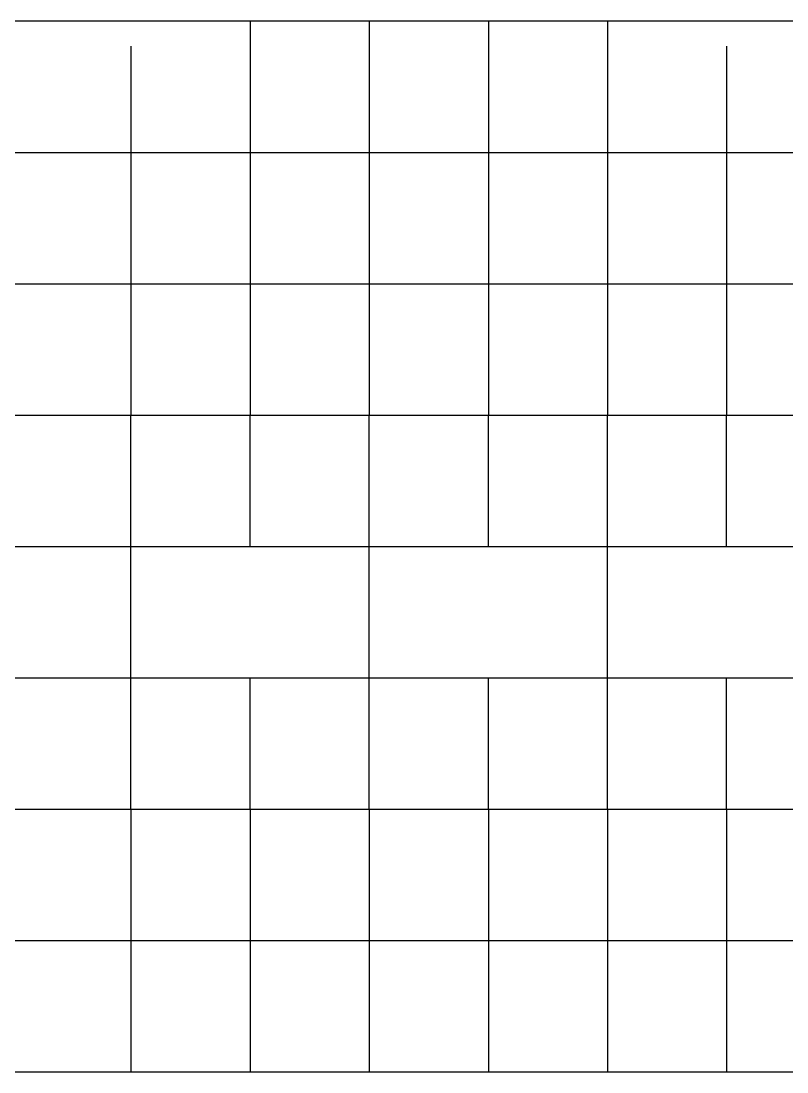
# Model space of a CAD drawing. Extents: x 0 to 304, y 0 to 158.
# Drawn here: x 228.3 to 265.9, y 106 to 157.6 of the extents above; entities that cross this region are included whole.
import ezdxf

# ---------------------------------------------------------------- set-up
doc = ezdxf.new("R2010")
doc.units = 0

msp = doc.modelspace()

# ---------------------------------------------------------------- linework, layer by layer
at = {"layer": '2xDUENQ T250SP40'}
for p, q in [((233.7, 131.8, 4.8), (233.7, 138.25, 4.8)), ((233.7, 131.8, 9.6), (233.7, 138.25, 9.6)), ((233.7, 131.8, 14.4), (233.7, 138.25, 14.4)), ((245.4, 131.8, 4.8), (245.4, 138.25, 4.8)), ((245.4, 131.8, 9.6), (245.4, 138.25, 9.6)), ((245.4, 131.8, 14.4), (245.4, 138.25, 14.4)), ((257.1, 131.8, 4.8), (257.1, 138.25, 4.8)), ((257.1, 131.8, 9.6), (257.1, 138.25, 9.6)), ((257.1, 131.8, 14.4), (257.1, 138.25, 14.4)), ((233.7, 118.9, 4.8), (233.7, 125.35, 4.8)), ((233.7, 118.9, 9.6), (233.7, 125.35, 9.6)), ((233.7, 118.9, 14.4), (233.7, 125.35, 14.4)), ((245.4, 118.9, 4.8), (245.4, 125.35, 4.8)), ((245.4, 118.9, 9.6), (245.4, 125.35, 9.6)), ((245.4, 118.9, 14.4), (245.4, 125.35, 14.4)), ((257.1, 118.9, 4.8), (257.1, 125.35, 4.8)), ((257.1, 118.9, 9.6), (257.1, 125.35, 9.6)), ((257.1, 118.9, 14.4), (257.1, 125.35, 14.4))]:
    msp.add_line(p, q, dxfattribs=at)
at = {"layer": '2xDUENQ T450SP30'}
for p, q in [((228.75, 151.15, 4.8), (232.8, 151.15, 4.8)), ((228.75, 151.15, 9.6), (232.8, 151.15, 9.6)), ((228.75, 151.15, 14.4), (232.8, 151.15, 14.4)), ((240.45, 151.15, 4.8), (244.5, 151.15, 4.8)), ((240.45, 151.15, 9.6), (244.5, 151.15, 9.6)), ((240.45, 151.15, 14.4), (244.5, 151.15, 14.4)), ((252.15, 151.15, 4.8), (256.2, 151.15, 4.8)), ((252.15, 151.15, 9.6), (256.2, 151.15, 9.6)), ((252.15, 151.15, 14.4), (256.2, 151.15, 14.4)), ((263.85, 151.15, 4.8), (267.9, 151.15, 4.8)), ((263.85, 151.15, 9.6), (267.9, 151.15, 9.6)), ((263.85, 151.15, 14.4), (267.9, 151.15, 14.4)), ((228.75, 144.7, 4.8), (232.8, 144.7, 4.8)), ((228.75, 144.7, 9.6), (232.8, 144.7, 9.6)), ((228.75, 144.7, 14.4), (232.8, 144.7, 14.4)), ((240.45, 144.7, 4.8), (244.5, 144.7, 4.8)), ((240.45, 144.7, 9.6), (244.5, 144.7, 9.6)), ((240.45, 144.7, 14.4), (244.5, 144.7, 14.4)), ((252.15, 144.7, 4.8), (256.2, 144.7, 4.8)), ((252.15, 144.7, 9.6), (256.2, 144.7, 9.6)), ((252.15, 144.7, 14.4), (256.2, 144.7, 14.4)), ((263.85, 144.7, 4.8), (267.9, 144.7, 4.8)), ((263.85, 144.7, 9.6), (267.9, 144.7, 9.6)), ((263.85, 144.7, 14.4), (267.9, 144.7, 14.4)), ((228.75, 138.25, 4.8), (232.8, 138.25, 4.8)), ((228.75, 138.25, 9.6), (232.8, 138.25, 9.6)), ((228.75, 138.25, 14.4), (232.8, 138.25, 14.4)), ((240.45, 138.25, 4.8), (244.5, 138.25, 4.8)), ((240.45, 138.25, 9.6), (244.5, 138.25, 9.6)), ((240.45, 138.25, 14.4), (244.5, 138.25, 14.4)), ((252.15, 138.25, 4.8), (256.2, 138.25, 4.8)), ((252.15, 138.25, 9.6), (256.2, 138.25, 9.6)), ((252.15, 138.25, 14.4), (256.2, 138.25, 14.4)), ((263.85, 138.25, 4.8), (267.9, 138.25, 4.8)), ((263.85, 138.25, 9.6), (267.9, 138.25, 9.6)), ((263.85, 138.25, 14.4), (267.9, 138.25, 14.4)), ((228.75, 131.8, 4.8), (232.8, 131.8, 4.8)), ((228.75, 131.8, 9.6), (232.8, 131.8, 9.6)), ((228.75, 131.8, 14.4), (232.8, 131.8, 14.4)), ((240.45, 131.8, 4.8), (244.5, 131.8, 4.8)), ((240.45, 131.8, 9.6), (244.5, 131.8, 9.6)), ((240.45, 131.8, 14.4), (244.5, 131.8, 14.4)), ((252.15, 131.8, 4.8), (256.2, 131.8, 4.8)), ((252.15, 131.8, 9.6), (256.2, 131.8, 9.6)), ((252.15, 131.8, 14.4), (256.2, 131.8, 14.4)), ((263.85, 131.8, 4.8), (267.9, 131.8, 4.8)), ((263.85, 131.8, 9.6), (267.9, 131.8, 9.6)), ((263.85, 131.8, 14.4), (267.9, 131.8, 14.4)), ((228.75, 125.35, 4.8), (232.8, 125.35, 4.8)), ((228.75, 125.35, 9.6), (232.8, 125.35, 9.6)), ((228.75, 125.35, 14.4), (232.8, 125.35, 14.4)), ((240.45, 125.35, 4.8), (244.5, 125.35, 4.8)), ((240.45, 125.35, 9.6), (244.5, 125.35, 9.6)), ((240.45, 125.35, 14.4), (244.5, 125.35, 14.4)), ((252.15, 125.35, 4.8), (256.2, 125.35, 4.8)), ((252.15, 125.35, 9.6), (256.2, 125.35, 9.6)), ((252.15, 125.35, 14.4), (256.2, 125.35, 14.4)), ((263.85, 125.35, 4.8), (267.9, 125.35, 4.8)), ((263.85, 125.35, 9.6), (267.9, 125.35, 9.6)), ((263.85, 125.35, 14.4), (267.9, 125.35, 14.4)), ((228.75, 118.9, 4.8), (232.8, 118.9, 4.8)), ((228.75, 118.9, 9.6), (232.8, 118.9, 9.6)), ((228.75, 118.9, 14.4), (232.8, 118.9, 14.4)), ((240.45, 118.9, 4.8), (244.5, 118.9, 4.8)), ((240.45, 118.9, 9.6), (244.5, 118.9, 9.6)), ((240.45, 118.9, 14.4), (244.5, 118.9, 14.4)), ((252.15, 118.9, 4.8), (256.2, 118.9, 4.8)), ((252.15, 118.9, 9.6), (256.2, 118.9, 9.6)), ((252.15, 118.9, 14.4), (256.2, 118.9, 14.4)), ((263.85, 118.9, 4.8), (267.9, 118.9, 4.8)), ((263.85, 118.9, 9.6), (267.9, 118.9, 9.6)), ((263.85, 118.9, 14.4), (267.9, 118.9, 14.4)), ((228.75, 112.45, 4.8), (232.8, 112.45, 4.8)), ((228.75, 112.45, 9.6), (232.8, 112.45, 9.6)), ((228.75, 112.45, 14.4), (232.8, 112.45, 14.4)), ((240.45, 112.45, 4.8), (244.5, 112.45, 4.8)), ((240.45, 112.45, 9.6), (244.5, 112.45, 9.6)), ((240.45, 112.45, 14.4), (244.5, 112.45, 14.4)), ((252.15, 112.45, 4.8), (256.2, 112.45, 4.8)), ((252.15, 112.45, 9.6), (256.2, 112.45, 9.6)), ((252.15, 112.45, 14.4), (256.2, 112.45, 14.4)), ((263.85, 112.45, 4.8), (267.9, 112.45, 4.8)), ((263.85, 112.45, 9.6), (267.9, 112.45, 9.6)), ((263.85, 112.45, 14.4), (267.9, 112.45, 14.4))]:
    msp.add_line(p, q, dxfattribs=at)
at = {"layer": '2xDUENQ T450SP40'}
for p, q in [((227.85, 151.15, 14.4), (228.75, 151.15, 14.4)), ((232.8, 151.15, 14.4), (233.7, 151.15, 14.4)), ((233.7, 151.15, 14.4), (239.55, 151.15, 14.4)), ((239.55, 151.15, 14.4), (240.45, 151.15, 14.4)), ((244.5, 151.15, 14.4), (245.4, 151.15, 14.4)), ((245.4, 151.15, 14.4), (251.25, 151.15, 14.4)), ((251.25, 151.15, 14.4), (252.15, 151.15, 14.4)), ((256.2, 151.15, 14.4), (257.1, 151.15, 14.4)), ((257.1, 151.15, 14.4), (262.95, 151.15, 14.4)), ((262.95, 151.15, 14.4), (263.85, 151.15, 14.4)), ((227.85, 144.7, 14.4), (228.75, 144.7, 14.4)), ((232.8, 144.7, 14.4), (233.7, 144.7, 14.4)), ((233.7, 144.7, 14.4), (239.55, 144.7, 14.4)), ((239.55, 144.7, 14.4), (240.45, 144.7, 14.4)), ((244.5, 144.7, 14.4), (245.4, 144.7, 14.4)), ((245.4, 144.7, 14.4), (251.25, 144.7, 14.4)), ((251.25, 144.7, 14.4), (252.15, 144.7, 14.4)), ((256.2, 144.7, 14.4), (257.1, 144.7, 14.4)), ((257.1, 144.7, 14.4), (262.95, 144.7, 14.4)), ((262.95, 144.7, 14.4), (263.85, 144.7, 14.4)), ((227.85, 138.25, 14.4), (228.75, 138.25, 14.4)), ((232.8, 138.25, 14.4), (233.7, 138.25, 14.4)), ((233.7, 138.25, 14.4), (239.55, 138.25, 14.4)), ((239.55, 138.25, 14.4), (240.45, 138.25, 14.4)), ((244.5, 138.25, 14.4), (245.4, 138.25, 14.4)), ((245.4, 138.25, 14.4), (251.25, 138.25, 14.4)), ((251.25, 138.25, 14.4), (252.15, 138.25, 14.4)), ((256.2, 138.25, 14.4), (257.1, 138.25, 14.4)), ((257.1, 138.25, 14.4), (262.95, 138.25, 14.4)), ((262.95, 138.25, 14.4), (263.85, 138.25, 14.4)), ((227.85, 131.8, 14.4), (228.75, 131.8, 14.4)), ((232.8, 131.8, 14.4), (233.7, 131.8, 14.4)), ((233.7, 131.8, 14.4), (239.55, 131.8, 14.4)), ((239.55, 131.8, 14.4), (240.45, 131.8, 14.4)), ((244.5, 131.8, 14.4), (245.4, 131.8, 14.4)), ((245.4, 131.8, 14.4), (251.25, 131.8, 14.4)), ((251.25, 131.8, 14.4), (252.15, 131.8, 14.4)), ((256.2, 131.8, 14.4), (257.1, 131.8, 14.4)), ((257.1, 131.8, 14.4), (262.95, 131.8, 14.4)), ((262.95, 131.8, 14.4), (263.85, 131.8, 14.4)), ((227.85, 125.35, 14.4), (228.75, 125.35, 14.4)), ((232.8, 125.35, 14.4), (233.7, 125.35, 14.4)), ((233.7, 125.35, 14.4), (239.55, 125.35, 14.4)), ((239.55, 125.35, 14.4), (240.45, 125.35, 14.4)), ((244.5, 125.35, 14.4), (245.4, 125.35, 14.4)), ((245.4, 125.35, 14.4), (251.25, 125.35, 14.4)), ((251.25, 125.35, 14.4), (252.15, 125.35, 14.4)), ((256.2, 125.35, 14.4), (257.1, 125.35, 14.4)), ((257.1, 125.35, 14.4), (262.95, 125.35, 14.4)), ((262.95, 125.35, 14.4), (263.85, 125.35, 14.4)), ((227.85, 118.9, 14.4), (228.75, 118.9, 14.4)), ((232.8, 118.9, 14.4), (233.7, 118.9, 14.4)), ((233.7, 118.9, 14.4), (239.55, 118.9, 14.4)), ((239.55, 118.9, 14.4), (240.45, 118.9, 14.4)), ((244.5, 118.9, 14.4), (245.4, 118.9, 14.4)), ((245.4, 118.9, 14.4), (251.25, 118.9, 14.4)), ((251.25, 118.9, 14.4), (252.15, 118.9, 14.4)), ((256.2, 118.9, 14.4), (257.1, 118.9, 14.4)), ((257.1, 118.9, 14.4), (262.95, 118.9, 14.4)), ((262.95, 118.9, 14.4), (263.85, 118.9, 14.4)), ((227.85, 112.45, 14.4), (228.75, 112.45, 14.4)), ((232.8, 112.45, 14.4), (233.7, 112.45, 14.4)), ((233.7, 112.45, 14.4), (239.55, 112.45, 14.4)), ((239.55, 112.45, 14.4), (240.45, 112.45, 14.4)), ((244.5, 112.45, 14.4), (245.4, 112.45, 14.4)), ((245.4, 112.45, 14.4), (251.25, 112.45, 14.4)), ((251.25, 112.45, 14.4), (252.15, 112.45, 14.4)), ((256.2, 112.45, 14.4), (257.1, 112.45, 14.4)), ((257.1, 112.45, 14.4), (262.95, 112.45, 14.4)), ((262.95, 112.45, 14.4), (263.85, 112.45, 14.4))]:
    msp.add_line(p, q, dxfattribs=at)
at = {"layer": '2xDUENQ T450SP50'}
for p, q in [((227.85, 151.15, 4.8), (228.75, 151.15, 4.8)), ((227.85, 151.15, 9.6), (228.75, 151.15, 9.6)), ((232.8, 151.15, 4.8), (233.7, 151.15, 4.8)), ((232.8, 151.15, 9.6), (233.7, 151.15, 9.6)), ((233.7, 151.15, 4.8), (239.55, 151.15, 4.8)), ((233.7, 151.15, 9.6), (239.55, 151.15, 9.6)), ((239.55, 151.15, 4.8), (240.45, 151.15, 4.8)), ((239.55, 151.15, 9.6), (240.45, 151.15, 9.6)), ((244.5, 151.15, 4.8), (245.4, 151.15, 4.8)), ((244.5, 151.15, 9.6), (245.4, 151.15, 9.6)), ((245.4, 151.15, 4.8), (251.25, 151.15, 4.8)), ((245.4, 151.15, 9.6), (251.25, 151.15, 9.6)), ((251.25, 151.15, 4.8), (252.15, 151.15, 4.8)), ((251.25, 151.15, 9.6), (252.15, 151.15, 9.6)), ((256.2, 151.15, 4.8), (257.1, 151.15, 4.8)), ((256.2, 151.15, 9.6), (257.1, 151.15, 9.6)), ((257.1, 151.15, 4.8), (262.95, 151.15, 4.8)), ((257.1, 151.15, 9.6), (262.95, 151.15, 9.6)), ((262.95, 151.15, 4.8), (263.85, 151.15, 4.8)), ((262.95, 151.15, 9.6), (263.85, 151.15, 9.6)), ((227.85, 144.7, 4.8), (228.75, 144.7, 4.8)), ((227.85, 144.7, 9.6), (228.75, 144.7, 9.6)), ((232.8, 144.7, 4.8), (233.7, 144.7, 4.8)), ((232.8, 144.7, 9.6), (233.7, 144.7, 9.6)), ((233.7, 144.7, 4.8), (239.55, 144.7, 4.8)), ((233.7, 144.7, 9.6), (239.55, 144.7, 9.6)), ((239.55, 144.7, 4.8), (240.45, 144.7, 4.8)), ((239.55, 144.7, 9.6), (240.45, 144.7, 9.6)), ((244.5, 144.7, 4.8), (245.4, 144.7, 4.8)), ((244.5, 144.7, 9.6), (245.4, 144.7, 9.6)), ((245.4, 144.7, 4.8), (251.25, 144.7, 4.8)), ((245.4, 144.7, 9.6), (251.25, 144.7, 9.6)), ((251.25, 144.7, 4.8), (252.15, 144.7, 4.8)), ((251.25, 144.7, 9.6), (252.15, 144.7, 9.6)), ((256.2, 144.7, 4.8), (257.1, 144.7, 4.8)), ((256.2, 144.7, 9.6), (257.1, 144.7, 9.6)), ((257.1, 144.7, 4.8), (262.95, 144.7, 4.8)), ((257.1, 144.7, 9.6), (262.95, 144.7, 9.6)), ((262.95, 144.7, 4.8), (263.85, 144.7, 4.8)), ((262.95, 144.7, 9.6), (263.85, 144.7, 9.6)), ((227.85, 138.25, 4.8), (228.75, 138.25, 4.8)), ((227.85, 138.25, 9.6), (228.75, 138.25, 9.6)), ((232.8, 138.25, 4.8), (233.7, 138.25, 4.8)), ((232.8, 138.25, 9.6), (233.7, 138.25, 9.6)), ((233.7, 138.25, 4.8), (239.55, 138.25, 4.8)), ((233.7, 138.25, 9.6), (239.55, 138.25, 9.6)), ((239.55, 138.25, 4.8), (240.45, 138.25, 4.8)), ((239.55, 138.25, 9.6), (240.45, 138.25, 9.6)), ((244.5, 138.25, 4.8), (245.4, 138.25, 4.8)), ((244.5, 138.25, 9.6), (245.4, 138.25, 9.6)), ((245.4, 138.25, 4.8), (251.25, 138.25, 4.8)), ((245.4, 138.25, 9.6), (251.25, 138.25, 9.6)), ((251.25, 138.25, 4.8), (252.15, 138.25, 4.8)), ((251.25, 138.25, 9.6), (252.15, 138.25, 9.6)), ((256.2, 138.25, 4.8), (257.1, 138.25, 4.8)), ((256.2, 138.25, 9.6), (257.1, 138.25, 9.6)), ((257.1, 138.25, 4.8), (262.95, 138.25, 4.8)), ((257.1, 138.25, 9.6), (262.95, 138.25, 9.6)), ((262.95, 138.25, 4.8), (263.85, 138.25, 4.8)), ((262.95, 138.25, 9.6), (263.85, 138.25, 9.6)), ((227.85, 131.8, 4.8), (228.75, 131.8, 4.8)), ((227.85, 131.8, 9.6), (228.75, 131.8, 9.6)), ((232.8, 131.8, 4.8), (233.7, 131.8, 4.8)), ((232.8, 131.8, 9.6), (233.7, 131.8, 9.6)), ((233.7, 131.8, 4.8), (239.55, 131.8, 4.8)), ((233.7, 131.8, 9.6), (239.55, 131.8, 9.6)), ((239.55, 131.8, 4.8), (240.45, 131.8, 4.8)), ((239.55, 131.8, 9.6), (240.45, 131.8, 9.6)), ((244.5, 131.8, 4.8), (245.4, 131.8, 4.8)), ((244.5, 131.8, 9.6), (245.4, 131.8, 9.6)), ((245.4, 131.8, 4.8), (251.25, 131.8, 4.8)), ((245.4, 131.8, 9.6), (251.25, 131.8, 9.6)), ((251.25, 131.8, 4.8), (252.15, 131.8, 4.8)), ((251.25, 131.8, 9.6), (252.15, 131.8, 9.6)), ((256.2, 131.8, 4.8), (257.1, 131.8, 4.8)), ((256.2, 131.8, 9.6), (257.1, 131.8, 9.6)), ((257.1, 131.8, 4.8), (262.95, 131.8, 4.8)), ((257.1, 131.8, 9.6), (262.95, 131.8, 9.6)), ((262.95, 131.8, 4.8), (263.85, 131.8, 4.8)), ((262.95, 131.8, 9.6), (263.85, 131.8, 9.6)), ((227.85, 125.35, 4.8), (228.75, 125.35, 4.8)), ((227.85, 125.35, 9.6), (228.75, 125.35, 9.6)), ((232.8, 125.35, 4.8), (233.7, 125.35, 4.8)), ((232.8, 125.35, 9.6), (233.7, 125.35, 9.6)), ((233.7, 125.35, 4.8), (239.55, 125.35, 4.8)), ((233.7, 125.35, 9.6), (239.55, 125.35, 9.6)), ((239.55, 125.35, 4.8), (240.45, 125.35, 4.8)), ((239.55, 125.35, 9.6), (240.45, 125.35, 9.6)), ((244.5, 125.35, 4.8), (245.4, 125.35, 4.8)), ((244.5, 125.35, 9.6), (245.4, 125.35, 9.6)), ((245.4, 125.35, 4.8), (251.25, 125.35, 4.8)), ((245.4, 125.35, 9.6), (251.25, 125.35, 9.6)), ((251.25, 125.35, 4.8), (252.15, 125.35, 4.8)), ((251.25, 125.35, 9.6), (252.15, 125.35, 9.6)), ((256.2, 125.35, 4.8), (257.1, 125.35, 4.8)), ((256.2, 125.35, 9.6), (257.1, 125.35, 9.6)), ((257.1, 125.35, 4.8), (262.95, 125.35, 4.8)), ((257.1, 125.35, 9.6), (262.95, 125.35, 9.6)), ((262.95, 125.35, 4.8), (263.85, 125.35, 4.8)), ((262.95, 125.35, 9.6), (263.85, 125.35, 9.6)), ((227.85, 118.9, 4.8), (228.75, 118.9, 4.8)), ((227.85, 118.9, 9.6), (228.75, 118.9, 9.6)), ((232.8, 118.9, 4.8), (233.7, 118.9, 4.8)), ((232.8, 118.9, 9.6), (233.7, 118.9, 9.6)), ((233.7, 118.9, 4.8), (239.55, 118.9, 4.8)), ((233.7, 118.9, 9.6), (239.55, 118.9, 9.6)), ((239.55, 118.9, 4.8), (240.45, 118.9, 4.8)), ((239.55, 118.9, 9.6), (240.45, 118.9, 9.6)), ((244.5, 118.9, 4.8), (245.4, 118.9, 4.8)), ((244.5, 118.9, 9.6), (245.4, 118.9, 9.6)), ((245.4, 118.9, 4.8), (251.25, 118.9, 4.8)), ((245.4, 118.9, 9.6), (251.25, 118.9, 9.6)), ((251.25, 118.9, 4.8), (252.15, 118.9, 4.8)), ((251.25, 118.9, 9.6), (252.15, 118.9, 9.6)), ((256.2, 118.9, 4.8), (257.1, 118.9, 4.8)), ((256.2, 118.9, 9.6), (257.1, 118.9, 9.6)), ((257.1, 118.9, 4.8), (262.95, 118.9, 4.8)), ((257.1, 118.9, 9.6), (262.95, 118.9, 9.6)), ((262.95, 118.9, 4.8), (263.85, 118.9, 4.8)), ((262.95, 118.9, 9.6), (263.85, 118.9, 9.6)), ((227.85, 112.45, 4.8), (228.75, 112.45, 4.8)), ((227.85, 112.45, 9.6), (228.75, 112.45, 9.6)), ((232.8, 112.45, 4.8), (233.7, 112.45, 4.8)), ((232.8, 112.45, 9.6), (233.7, 112.45, 9.6)), ((233.7, 112.45, 4.8), (239.55, 112.45, 4.8)), ((233.7, 112.45, 9.6), (239.55, 112.45, 9.6)), ((239.55, 112.45, 4.8), (240.45, 112.45, 4.8)), ((239.55, 112.45, 9.6), (240.45, 112.45, 9.6)), ((244.5, 112.45, 4.8), (245.4, 112.45, 4.8)), ((244.5, 112.45, 9.6), (245.4, 112.45, 9.6)), ((245.4, 112.45, 4.8), (251.25, 112.45, 4.8)), ((245.4, 112.45, 9.6), (251.25, 112.45, 9.6)), ((251.25, 112.45, 4.8), (252.15, 112.45, 4.8)), ((251.25, 112.45, 9.6), (252.15, 112.45, 9.6)), ((256.2, 112.45, 4.8), (257.1, 112.45, 4.8)), ((256.2, 112.45, 9.6), (257.1, 112.45, 9.6)), ((257.1, 112.45, 4.8), (262.95, 112.45, 4.8)), ((257.1, 112.45, 9.6), (262.95, 112.45, 9.6)), ((262.95, 112.45, 4.8), (263.85, 112.45, 4.8)), ((262.95, 112.45, 9.6), (263.85, 112.45, 9.6))]:
    msp.add_line(p, q, dxfattribs=at)
at = {"layer": 'DUENQ T250SP40'}
for p, q in [((239.55, 157.6, 4.8), (239.55, 156.359, 4.8)), ((239.55, 157.6, 9.6), (239.55, 156.359, 9.6)), ((239.55, 157.6, 14.4), (239.55, 156.359, 14.4)), ((245.4, 157.6, 4.8), (245.4, 151.15, 4.8)), ((245.4, 157.6, 9.6), (245.4, 151.15, 9.6)), ((245.4, 157.6, 14.4), (245.4, 151.15, 14.4)), ((251.25, 157.6, 4.8), (251.25, 151.15, 4.8)), ((251.25, 157.6, 9.6), (251.25, 151.15, 9.6)), ((251.25, 157.6, 14.4), (251.25, 151.15, 14.4)), ((257.1, 157.6, 4.8), (257.1, 156.359, 4.8)), ((257.1, 157.6, 9.6), (257.1, 156.359, 9.6)), ((257.1, 157.6, 14.4), (257.1, 156.359, 14.4)), ((233.7, 156.359, 4.8), (233.7, 151.15, 4.8)), ((233.7, 156.359, 9.6), (233.7, 151.15, 9.6)), ((233.7, 156.359, 14.4), (233.7, 151.15, 14.4)), ((239.55, 156.359, 4.8), (239.55, 151.15, 4.8)), ((239.55, 156.359, 9.6), (239.55, 151.15, 9.6)), ((239.55, 156.359, 14.4), (239.55, 151.15, 14.4)), ((257.1, 156.359, 4.8), (257.1, 151.15, 4.8)), ((257.1, 156.359, 9.6), (257.1, 151.15, 9.6)), ((257.1, 156.359, 14.4), (257.1, 151.15, 14.4)), ((262.95, 156.359, 4.8), (262.95, 151.15, 4.8)), ((262.95, 156.359, 9.6), (262.95, 151.15, 9.6)), ((262.95, 156.359, 14.4), (262.95, 151.15, 14.4)), ((233.7, 151.15, 4.8), (233.7, 144.7, 4.8)), ((233.7, 151.15, 9.6), (233.7, 144.7, 9.6)), ((233.7, 151.15, 14.4), (233.7, 144.7, 14.4)), ((239.55, 151.15, 4.8), (239.55, 144.7, 4.8)), ((239.55, 151.15, 9.6), (239.55, 144.7, 9.6)), ((239.55, 151.15, 14.4), (239.55, 144.7, 14.4)), ((245.4, 151.15, 4.8), (245.4, 144.7, 4.8)), ((245.4, 151.15, 9.6), (245.4, 144.7, 9.6)), ((245.4, 151.15, 14.4), (245.4, 144.7, 14.4)), ((251.25, 151.15, 4.8), (251.25, 144.7, 4.8)), ((251.25, 151.15, 9.6), (251.25, 144.7, 9.6)), ((251.25, 151.15, 14.4), (251.25, 144.7, 14.4)), ((257.1, 151.15, 4.8), (257.1, 144.7, 4.8)), ((257.1, 151.15, 9.6), (257.1, 144.7, 9.6)), ((257.1, 151.15, 14.4), (257.1, 144.7, 14.4)), ((262.95, 151.15, 4.8), (262.95, 144.7, 4.8)), ((262.95, 151.15, 9.6), (262.95, 144.7, 9.6)), ((262.95, 151.15, 14.4), (262.95, 144.7, 14.4)), ((233.7, 144.7, 4.8), (233.7, 138.25, 4.8)), ((233.7, 144.7, 9.6), (233.7, 138.25, 9.6)), ((233.7, 144.7, 14.4), (233.7, 138.25, 14.4)), ((239.55, 144.7, 4.8), (239.55, 138.25, 4.8)), ((239.55, 144.7, 9.6), (239.55, 138.25, 9.6)), ((239.55, 144.7, 14.4), (239.55, 138.25, 14.4)), ((245.4, 144.7, 4.8), (245.4, 138.25, 4.8)), ((245.4, 144.7, 9.6), (245.4, 138.25, 9.6)), ((245.4, 144.7, 14.4), (245.4, 138.25, 14.4)), ((251.25, 144.7, 4.8), (251.25, 138.25, 4.8)), ((251.25, 144.7, 9.6), (251.25, 138.25, 9.6)), ((251.25, 144.7, 14.4), (251.25, 138.25, 14.4)), ((257.1, 144.7, 4.8), (257.1, 138.25, 4.8)), ((257.1, 144.7, 9.6), (257.1, 138.25, 9.6)), ((257.1, 144.7, 14.4), (257.1, 138.25, 14.4)), ((262.95, 144.7, 4.8), (262.95, 138.25, 4.8)), ((262.95, 144.7, 9.6), (262.95, 138.25, 9.6)), ((262.95, 144.7, 14.4), (262.95, 138.25, 14.4)), ((239.55, 131.8, 4.8), (239.55, 138.25, 4.8)), ((239.55, 131.8, 9.6), (239.55, 138.25, 9.6)), ((239.55, 131.8, 14.4), (239.55, 138.25, 14.4)), ((251.25, 131.8, 4.8), (251.25, 138.25, 4.8)), ((251.25, 131.8, 9.6), (251.25, 138.25, 9.6)), ((251.25, 131.8, 14.4), (251.25, 138.25, 14.4)), ((262.95, 131.8, 4.8), (262.95, 138.25, 4.8)), ((262.95, 131.8, 9.6), (262.95, 138.25, 9.6)), ((262.95, 131.8, 14.4), (262.95, 138.25, 14.4)), ((233.7, 125.35, 4.8), (233.7, 131.8, 4.8)), ((233.7, 125.35, 9.6), (233.7, 131.8, 9.6)), ((233.7, 125.35, 14.4), (233.7, 131.8, 14.4)), ((245.4, 125.35, 4.8), (245.4, 131.8, 4.8)), ((245.4, 125.35, 9.6), (245.4, 131.8, 9.6)), ((245.4, 125.35, 14.4), (245.4, 131.8, 14.4)), ((257.1, 125.35, 4.8), (257.1, 131.8, 4.8)), ((257.1, 125.35, 9.6), (257.1, 131.8, 9.6)), ((257.1, 125.35, 14.4), (257.1, 131.8, 14.4)), ((239.55, 118.9, 4.8), (239.55, 125.35, 4.8)), ((239.55, 118.9, 9.6), (239.55, 125.35, 9.6)), ((239.55, 118.9, 14.4), (239.55, 125.35, 14.4)), ((251.25, 118.9, 4.8), (251.25, 125.35, 4.8)), ((251.25, 118.9, 9.6), (251.25, 125.35, 9.6)), ((251.25, 118.9, 14.4), (251.25, 125.35, 14.4)), ((262.95, 118.9, 4.8), (262.95, 125.35, 4.8)), ((262.95, 118.9, 9.6), (262.95, 125.35, 9.6)), ((262.95, 118.9, 14.4), (262.95, 125.35, 14.4)), ((233.7, 118.9, 4.8), (233.7, 112.45, 4.8)), ((233.7, 118.9, 9.6), (233.7, 112.45, 9.6)), ((233.7, 118.9, 14.4), (233.7, 112.45, 14.4)), ((239.55, 118.9, 4.8), (239.55, 112.45, 4.8)), ((239.55, 118.9, 9.6), (239.55, 112.45, 9.6)), ((239.55, 118.9, 14.4), (239.55, 112.45, 14.4)), ((245.4, 118.9, 4.8), (245.4, 112.45, 4.8)), ((245.4, 118.9, 9.6), (245.4, 112.45, 9.6)), ((245.4, 118.9, 14.4), (245.4, 112.45, 14.4)), ((251.25, 118.9, 4.8), (251.25, 112.45, 4.8)), ((251.25, 118.9, 9.6), (251.25, 112.45, 9.6)), ((251.25, 118.9, 14.4), (251.25, 112.45, 14.4)), ((257.1, 118.9, 4.8), (257.1, 112.45, 4.8)), ((257.1, 118.9, 9.6), (257.1, 112.45, 9.6)), ((257.1, 118.9, 14.4), (257.1, 112.45, 14.4)), ((262.95, 118.9, 4.8), (262.95, 112.45, 4.8)), ((262.95, 118.9, 9.6), (262.95, 112.45, 9.6)), ((262.95, 118.9, 14.4), (262.95, 112.45, 14.4)), ((233.7, 112.45, 4.8), (233.7, 106, 4.8)), ((233.7, 112.45, 9.6), (233.7, 106, 9.6)), ((233.7, 112.45, 14.4), (233.7, 106, 14.4)), ((239.55, 112.45, 4.8), (239.55, 106, 4.8)), ((239.55, 112.45, 9.6), (239.55, 106, 9.6)), ((239.55, 112.45, 14.4), (239.55, 106, 14.4)), ((245.4, 112.45, 4.8), (245.4, 106, 4.8)), ((245.4, 112.45, 9.6), (245.4, 106, 9.6)), ((245.4, 112.45, 14.4), (245.4, 106, 14.4)), ((251.25, 112.45, 4.8), (251.25, 106, 4.8)), ((251.25, 112.45, 9.6), (251.25, 106, 9.6)), ((251.25, 112.45, 14.4), (251.25, 106, 14.4)), ((257.1, 112.45, 4.8), (257.1, 106, 4.8)), ((257.1, 112.45, 9.6), (257.1, 106, 9.6)), ((257.1, 112.45, 14.4), (257.1, 106, 14.4)), ((262.95, 112.45, 4.8), (262.95, 106, 4.8)), ((262.95, 112.45, 9.6), (262.95, 106, 9.6)), ((262.95, 112.45, 14.4), (262.95, 106, 14.4))]:
    msp.add_line(p, q, dxfattribs=at)
at = {"layer": 'RRO 200x300x6'}
for p, q in [((233.7, 157.6), (233.7, 157.6, 4.8)), ((233.7, 157.6, 4.8), (233.7, 157.6, 9.6)), ((233.7, 157.6, 9.6), (233.7, 157.6, 14.4)), ((239.55, 157.6), (239.55, 157.6, 4.8)), ((239.55, 157.6, 4.8), (239.55, 157.6, 9.6)), ((239.55, 157.6, 9.6), (239.55, 157.6, 14.4)), ((245.4, 157.6), (245.4, 157.6, 4.8)), ((245.4, 157.6, 4.8), (245.4, 157.6, 9.6)), ((245.4, 157.6, 9.6), (245.4, 157.6, 14.4)), ((251.25, 157.6), (251.25, 157.6, 4.8)), ((251.25, 157.6, 4.8), (251.25, 157.6, 9.6)), ((251.25, 157.6, 9.6), (251.25, 157.6, 14.4)), ((257.1, 157.6), (257.1, 157.6, 4.8)), ((257.1, 157.6, 4.8), (257.1, 157.6, 9.6)), ((257.1, 157.6, 9.6), (257.1, 157.6, 14.4)), ((262.95, 157.6), (262.95, 157.6, 4.8)), ((262.95, 157.6, 4.8), (262.95, 157.6, 9.6)), ((262.95, 157.6, 9.6), (262.95, 157.6, 14.4)), ((233.7, 151.15), (233.7, 151.15, 4.8)), ((233.7, 151.15, 4.8), (233.7, 151.15, 9.6)), ((233.7, 151.15, 9.6), (233.7, 151.15, 14.4)), ((239.55, 151.15), (239.55, 151.15, 4.8)), ((239.55, 151.15, 4.8), (239.55, 151.15, 9.6)), ((239.55, 151.15, 9.6), (239.55, 151.15, 14.4)), ((245.4, 151.15), (245.4, 151.15, 4.8)), ((245.4, 151.15, 4.8), (245.4, 151.15, 9.6)), ((245.4, 151.15, 9.6), (245.4, 151.15, 14.4)), ((251.25, 151.15), (251.25, 151.15, 4.8)), ((251.25, 151.15, 4.8), (251.25, 151.15, 9.6)), ((251.25, 151.15, 9.6), (251.25, 151.15, 14.4)), ((257.1, 151.15), (257.1, 151.15, 4.8)), ((257.1, 151.15, 4.8), (257.1, 151.15, 9.6)), ((257.1, 151.15, 9.6), (257.1, 151.15, 14.4)), ((262.95, 151.15), (262.95, 151.15, 4.8)), ((262.95, 151.15, 4.8), (262.95, 151.15, 9.6)), ((262.95, 151.15, 9.6), (262.95, 151.15, 14.4)), ((233.7, 144.7), (233.7, 144.7, 4.8)), ((233.7, 144.7, 4.8), (233.7, 144.7, 9.6)), ((233.7, 144.7, 9.6), (233.7, 144.7, 14.4)), ((239.55, 144.7), (239.55, 144.7, 4.8)), ((239.55, 144.7, 4.8), (239.55, 144.7, 9.6)), ((239.55, 144.7, 9.6), (239.55, 144.7, 14.4)), ((245.4, 144.7), (245.4, 144.7, 4.8)), ((245.4, 144.7, 4.8), (245.4, 144.7, 9.6)), ((245.4, 144.7, 9.6), (245.4, 144.7, 14.4)), ((251.25, 144.7), (251.25, 144.7, 4.8)), ((251.25, 144.7, 4.8), (251.25, 144.7, 9.6)), ((251.25, 144.7, 9.6), (251.25, 144.7, 14.4)), ((257.1, 144.7), (257.1, 144.7, 4.8)), ((257.1, 144.7, 4.8), (257.1, 144.7, 9.6)), ((257.1, 144.7, 9.6), (257.1, 144.7, 14.4)), ((262.95, 144.7), (262.95, 144.7, 4.8)), ((262.95, 144.7, 4.8), (262.95, 144.7, 9.6)), ((262.95, 144.7, 9.6), (262.95, 144.7, 14.4)), ((233.7, 138.25), (233.7, 138.25, 4.8)), ((233.7, 138.25, 4.8), (233.7, 138.25, 9.6)), ((233.7, 138.25, 9.6), (233.7, 138.25, 14.4)), ((239.55, 138.25), (239.55, 138.25, 4.8)), ((239.55, 138.25, 4.8), (239.55, 138.25, 9.6)), ((239.55, 138.25, 9.6), (239.55, 138.25, 14.4)), ((245.4, 138.25), (245.4, 138.25, 4.8)), ((245.4, 138.25, 4.8), (245.4, 138.25, 9.6)), ((245.4, 138.25, 9.6), (245.4, 138.25, 14.4)), ((251.25, 138.25), (251.25, 138.25, 4.8)), ((251.25, 138.25, 4.8), (251.25, 138.25, 9.6)), ((251.25, 138.25, 9.6), (251.25, 138.25, 14.4)), ((257.1, 138.25), (257.1, 138.25, 4.8)), ((257.1, 138.25, 4.8), (257.1, 138.25, 9.6)), ((257.1, 138.25, 9.6), (257.1, 138.25, 14.4)), ((262.95, 138.25), (262.95, 138.25, 4.8)), ((262.95, 138.25, 4.8), (262.95, 138.25, 9.6)), ((262.95, 138.25, 9.6), (262.95, 138.25, 14.4)), ((233.7, 131.8), (233.7, 131.8, 4.8)), ((233.7, 131.8, 4.8), (233.7, 131.8, 9.6)), ((233.7, 131.8, 9.6), (233.7, 131.8, 14.4)), ((239.55, 131.8), (239.55, 131.8, 4.8)), ((239.55, 131.8, 4.8), (239.55, 131.8, 9.6)), ((239.55, 131.8, 9.6), (239.55, 131.8, 14.4)), ((245.4, 131.8), (245.4, 131.8, 4.8)), ((245.4, 131.8, 4.8), (245.4, 131.8, 9.6)), ((245.4, 131.8, 9.6), (245.4, 131.8, 14.4)), ((251.25, 131.8), (251.25, 131.8, 4.8)), ((251.25, 131.8, 4.8), (251.25, 131.8, 9.6)), ((251.25, 131.8, 9.6), (251.25, 131.8, 14.4)), ((257.1, 131.8), (257.1, 131.8, 4.8)), ((257.1, 131.8, 4.8), (257.1, 131.8, 9.6)), ((257.1, 131.8, 9.6), (257.1, 131.8, 14.4)), ((262.95, 131.8), (262.95, 131.8, 4.8)), ((262.95, 131.8, 4.8), (262.95, 131.8, 9.6)), ((262.95, 131.8, 9.6), (262.95, 131.8, 14.4)), ((233.7, 125.35), (233.7, 125.35, 4.8)), ((233.7, 125.35, 4.8), (233.7, 125.35, 9.6)), ((233.7, 125.35, 9.6), (233.7, 125.35, 14.4)), ((239.55, 125.35), (239.55, 125.35, 4.8)), ((239.55, 125.35, 4.8), (239.55, 125.35, 9.6)), ((239.55, 125.35, 9.6), (239.55, 125.35, 14.4)), ((245.4, 125.35), (245.4, 125.35, 4.8)), ((245.4, 125.35, 4.8), (245.4, 125.35, 9.6)), ((245.4, 125.35, 9.6), (245.4, 125.35, 14.4)), ((251.25, 125.35), (251.25, 125.35, 4.8)), ((251.25, 125.35, 4.8), (251.25, 125.35, 9.6)), ((251.25, 125.35, 9.6), (251.25, 125.35, 14.4)), ((257.1, 125.35), (257.1, 125.35, 4.8)), ((257.1, 125.35, 4.8), (257.1, 125.35, 9.6)), ((257.1, 125.35, 9.6), (257.1, 125.35, 14.4)), ((262.95, 125.35), (262.95, 125.35, 4.8)), ((262.95, 125.35, 4.8), (262.95, 125.35, 9.6)), ((262.95, 125.35, 9.6), (262.95, 125.35, 14.4)), ((233.7, 118.9), (233.7, 118.9, 4.8)), ((233.7, 118.9, 4.8), (233.7, 118.9, 9.6)), ((233.7, 118.9, 9.6), (233.7, 118.9, 14.4)), ((239.55, 118.9), (239.55, 118.9, 4.8)), ((239.55, 118.9, 4.8), (239.55, 118.9, 9.6)), ((239.55, 118.9, 9.6), (239.55, 118.9, 14.4)), ((245.4, 118.9), (245.4, 118.9, 4.8)), ((245.4, 118.9, 4.8), (245.4, 118.9, 9.6)), ((245.4, 118.9, 9.6), (245.4, 118.9, 14.4)), ((251.25, 118.9), (251.25, 118.9, 4.8)), ((251.25, 118.9, 4.8), (251.25, 118.9, 9.6)), ((251.25, 118.9, 9.6), (251.25, 118.9, 14.4)), ((257.1, 118.9), (257.1, 118.9, 4.8)), ((257.1, 118.9, 4.8), (257.1, 118.9, 9.6)), ((257.1, 118.9, 9.6), (257.1, 118.9, 14.4)), ((262.95, 118.9), (262.95, 118.9, 4.8)), ((262.95, 118.9, 4.8), (262.95, 118.9, 9.6)), ((262.95, 118.9, 9.6), (262.95, 118.9, 14.4)), ((233.7, 112.45), (233.7, 112.45, 4.8)), ((233.7, 112.45, 4.8), (233.7, 112.45, 9.6)), ((233.7, 112.45, 9.6), (233.7, 112.45, 14.4)), ((239.55, 112.45), (239.55, 112.45, 4.8)), ((239.55, 112.45, 4.8), (239.55, 112.45, 9.6)), ((239.55, 112.45, 9.6), (239.55, 112.45, 14.4)), ((245.4, 112.45), (245.4, 112.45, 4.8)), ((245.4, 112.45, 4.8), (245.4, 112.45, 9.6)), ((245.4, 112.45, 9.6), (245.4, 112.45, 14.4)), ((251.25, 112.45), (251.25, 112.45, 4.8)), ((251.25, 112.45, 4.8), (251.25, 112.45, 9.6)), ((251.25, 112.45, 9.6), (251.25, 112.45, 14.4)), ((257.1, 112.45), (257.1, 112.45, 4.8)), ((257.1, 112.45, 4.8), (257.1, 112.45, 9.6)), ((257.1, 112.45, 9.6), (257.1, 112.45, 14.4)), ((262.95, 112.45), (262.95, 112.45, 4.8)), ((262.95, 112.45, 4.8), (262.95, 112.45, 9.6)), ((262.95, 112.45, 9.6), (262.95, 112.45, 14.4)), ((233.7, 106), (233.7, 106, 4.8)), ((233.7, 106, 4.8), (233.7, 106, 9.6)), ((233.7, 106, 9.6), (233.7, 106, 14.4)), ((239.55, 106), (239.55, 106, 4.8)), ((239.55, 106, 4.8), (239.55, 106, 9.6)), ((239.55, 106, 9.6), (239.55, 106, 14.4)), ((245.4, 106), (245.4, 106, 4.8)), ((245.4, 106, 4.8), (245.4, 106, 9.6)), ((245.4, 106, 9.6), (245.4, 106, 14.4)), ((251.25, 106), (251.25, 106, 4.8)), ((251.25, 106, 4.8), (251.25, 106, 9.6)), ((251.25, 106, 9.6), (251.25, 106, 14.4)), ((257.1, 106), (257.1, 106, 4.8)), ((257.1, 106, 4.8), (257.1, 106, 9.6)), ((257.1, 106, 9.6), (257.1, 106, 14.4)), ((262.95, 106), (262.95, 106, 4.8)), ((262.95, 106, 4.8), (262.95, 106, 9.6)), ((262.95, 106, 9.6), (262.95, 106, 14.4))]:
    msp.add_line(p, q, dxfattribs=at)
at = {"layer": 'shell'}
for points in [[(0.15, 106, 4.8), (303.525, 106, 4.8), (303.525, 157.6, 4.8), (0.15, 157.6, 4.8)], [(0.15, 106, 9.6), (303.525, 106, 9.6), (303.525, 157.6, 9.6), (0.15, 157.6, 9.6)], [(0.15, 106, 14.4), (303.525, 106, 14.4), (303.525, 157.6, 14.4), (0.15, 157.6, 14.4)]]:
    msp.add_3dface(points, dxfattribs=at)

doc.saveas('drawing.dxf')
